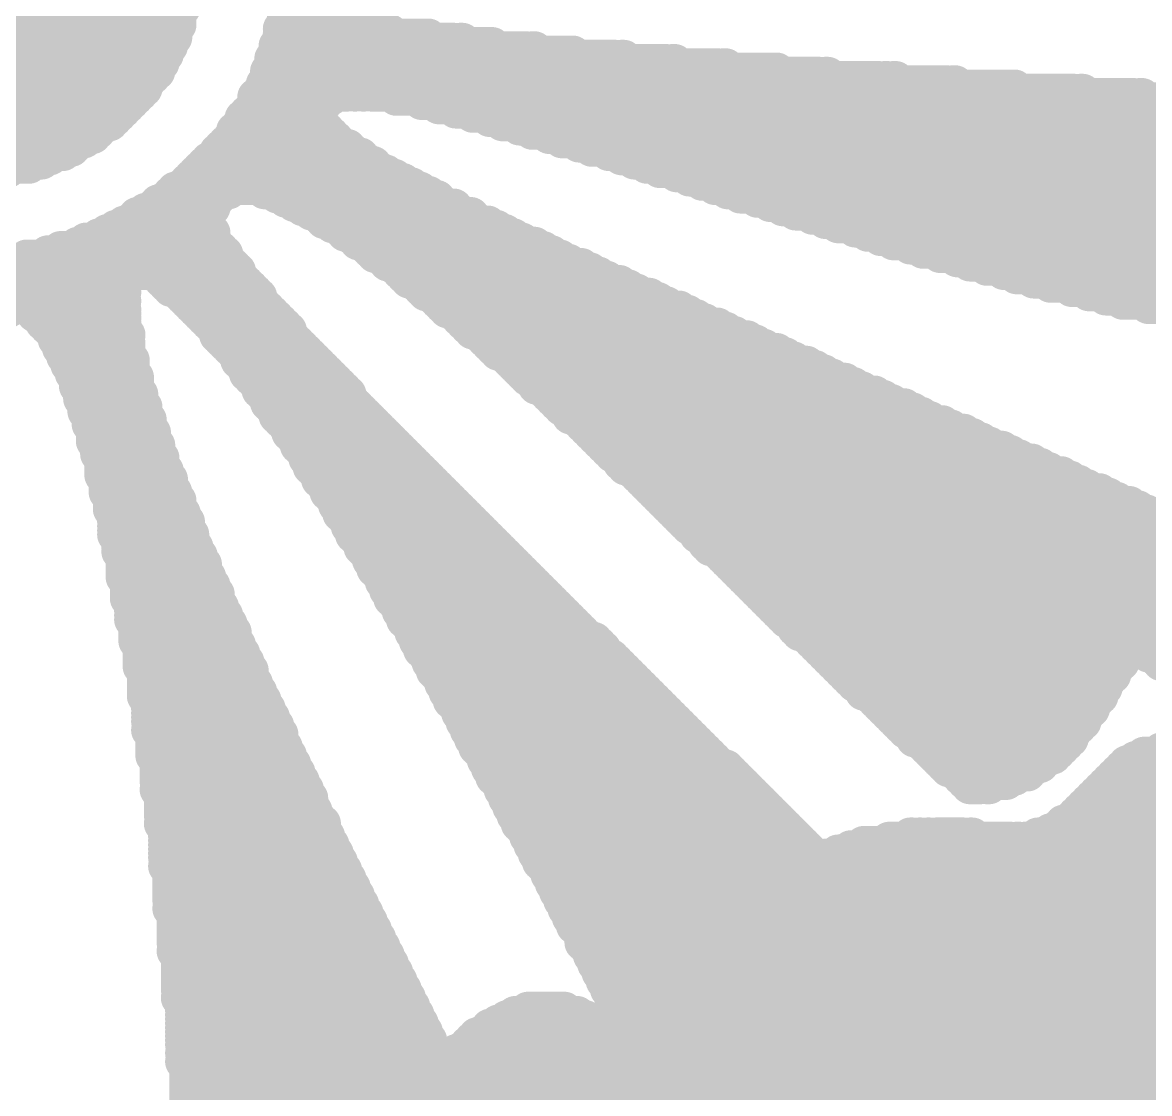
# Model space of a CAD drawing. Extents: x -305 to 3505, y -905 to 3905.
# Drawn here: x 2438 to 2497.7, y 2476.6 to 2533.3 of the extents above; entities that cross this region are included whole.
import ezdxf

# ---------------------------------------------------------------- set-up
doc = ezdxf.new("R2010")
doc.units = 0
doc.layers.add('2D_LINE_26', color=1, linetype='CONTINUOUS')

# ---------------------------------------------------------------- blocks, each defined once
blk = doc.blocks.new('SMOOTH_2')
at = {"const_width": 1}
blk.add_lwpolyline([(-0.5, 0, 1), (0.5, 0, 1)], format="xyb", close=True, dxfattribs=at)
blk = doc.blocks.new('DRAWING_23')
at = {"layer": '2D_LINE_26', "const_width": 2}
for points in [[(66.825, 202.05), (89.438, 202.05)], [(94.95, 202.05), (97.538, 202.05)], [(66.825, 201.825), (89.212, 201.825)], [(66.825, 201.6), (89.212, 201.6)], [(66.825, 201.375), (89.212, 201.375)], [(94.95, 201.825), (97.538, 201.825)], [(94.95, 201.6), (97.538, 201.6)], [(94.95, 201.375), (98.212, 201.375)], [(67.05, 201.15), (89.212, 201.15)], [(67.05, 200.925), (88.988, 200.925)], [(94.725, 200.925), (99.562, 200.925)], [(94.95, 201.15), (98.888, 201.15)], [(67.05, 200.7), (88.988, 200.7)], [(67.05, 200.475), (88.988, 200.475)], [(67.275, 200.25), (88.762, 200.25)], [(94.725, 200.7), (100.462, 200.7)], [(94.725, 200.475), (102.038, 200.475)], [(94.725, 200.25), (103.838, 200.25)], [(102.375, 200.475), (102.488, 200.475)], [(104.175, 200.25), (104.288, 200.25)], [(67.275, 200.025), (88.762, 200.025)], [(67.275, 199.8), (88.538, 199.8)], [(67.5, 199.575), (88.538, 199.575)], [(94.5, 200.025), (105.862, 200.025)], [(94.5, 199.8), (107.662, 199.8)], [(94.5, 199.575), (109.688, 199.575)], [(108, 199.8), (108.112, 199.8)], [(110.025, 199.575), (110.138, 199.575)], [(67.5, 199.35), (88.312, 199.35)], [(67.725, 199.125), (88.312, 199.125)], [(94.275, 199.35), (112.388, 199.35)], [(94.275, 199.125), (115.088, 199.125)], [(112.725, 199.35), (112.838, 199.35)], [(115.425, 199.125), (115.538, 199.125)], [(67.725, 198.9), (88.088, 198.9)], [(67.725, 198.675), (88.088, 198.675)], [(67.95, 198.45), (87.862, 198.45)], [(94.05, 198.675), (120.488, 198.675)], [(94.05, 198.45), (123.188, 198.45)], [(94.275, 198.9), (117.788, 198.9)], [(118.125, 198.9), (118.238, 198.9)], [(120.825, 198.675), (120.938, 198.675)], [(123.525, 198.45), (123.638, 198.45)], [(68.175, 198.225), (87.638, 198.225)], [(68.175, 198), (87.412, 198)], [(68.4, 197.775), (87.412, 197.775)], [(93.825, 198), (129.938, 198)], [(93.825, 197.775), (133.088, 197.775)], [(94.05, 198.225), (126.338, 198.225)], [(126.675, 198.225), (126.788, 198.225)], [(127.125, 198.225), (127.238, 198.225)], [(130.275, 198), (130.388, 198)], [(133.425, 197.775), (133.538, 197.775)], [(68.4, 197.55), (87.188, 197.55)], [(68.625, 197.325), (86.962, 197.325)], [(93.375, 197.325), (97.312, 197.325)], [(93.6, 197.55), (98.212, 197.55)], [(98.55, 197.55), (98.662, 197.55)], [(99, 197.55), (99.112, 197.55)], [(99.45, 197.55), (136.688, 197.55)], [(100.8, 197.325), (139.838, 197.325)], [(137.025, 197.55), (137.138, 197.55)], [(140.175, 197.325), (140.288, 197.325)], [(68.85, 197.1), (86.738, 197.1)], [(69.075, 196.875), (86.512, 196.875)], [(69.075, 196.65), (86.288, 196.65)], [(93.15, 196.65), (96.638, 196.65)], [(93.375, 197.1), (96.862, 197.1)], [(93.375, 196.875), (96.862, 196.875)], [(102.15, 197.1), (143.212, 197.1)], [(103.05, 196.875), (189.562, 196.875)], [(103.95, 196.65), (189.562, 196.65)], [(69.3, 196.425), (86.062, 196.425)], [(69.525, 196.2), (85.838, 196.2)], [(69.75, 195.975), (85.612, 195.975)], [(92.7, 196.2), (96.638, 196.2)], [(92.7, 195.975), (96.638, 195.975)], [(92.925, 196.425), (96.638, 196.425)], [(104.85, 196.425), (189.562, 196.425)], [(105.75, 196.2), (189.562, 196.2)], [(106.425, 195.975), (189.562, 195.975)], [(69.975, 195.75), (85.162, 195.75)], [(70.2, 195.525), (84.938, 195.525)], [(92.25, 195.525), (97.088, 195.525)], [(92.475, 195.75), (96.862, 195.75)], [(107.325, 195.75), (189.562, 195.75)], [(108, 195.525), (189.562, 195.525)], [(70.65, 195.3), (84.712, 195.3)], [(70.875, 195.075), (84.262, 195.075)], [(71.325, 194.85), (83.812, 194.85)], [(91.8, 194.85), (97.762, 194.85)], [(92.025, 195.075), (97.538, 195.075)], [(92.25, 195.3), (97.312, 195.3)], [(108.9, 195.3), (189.562, 195.3)], [(109.575, 195.075), (189.562, 195.075)], [(110.475, 194.85), (189.562, 194.85)], [(71.775, 194.625), (83.588, 194.625)], [(72.225, 194.4), (83.138, 194.4)], [(72.675, 194.175), (82.462, 194.175)], [(91.35, 194.4), (98.438, 194.4)], [(91.35, 194.175), (98.888, 194.175)], [(91.575, 194.625), (98.212, 194.625)], [(111.15, 194.625), (189.562, 194.625)], [(112.05, 194.4), (189.562, 194.4)], [(112.725, 194.175), (189.562, 194.175)], [(73.35, 193.95), (82.012, 193.95)], [(74.025, 193.725), (81.338, 193.725)], [(90.675, 193.725), (99.562, 193.725)], [(90.9, 193.95), (99.112, 193.95)], [(113.4, 193.95), (189.562, 193.95)], [(114.075, 193.725), (189.562, 193.725)], [(75.375, 193.5), (80.212, 193.5)], [(90, 193.05), (100.688, 193.05)], [(90.225, 193.275), (100.238, 193.275)], [(90.45, 193.5), (99.788, 193.5)], [(114.75, 193.5), (189.562, 193.5)], [(115.65, 193.275), (189.562, 193.275)], [(116.325, 193.05), (189.562, 193.05)], [(89.1, 192.375), (91.912, 192.375)], [(89.55, 192.6), (101.588, 192.6)], [(89.775, 192.825), (101.138, 192.825)], [(93.825, 192.375), (102.038, 192.375)], [(117, 192.825), (147.938, 192.825)], [(117.675, 192.6), (146.588, 192.6)], [(118.35, 192.375), (146.138, 192.375)], [(88.65, 191.925), (91.238, 191.925)], [(88.875, 192.15), (91.462, 192.15)], [(94.5, 192.15), (102.488, 192.15)], [(94.95, 191.925), (102.938, 191.925)], [(119.025, 192.15), (145.912, 192.15)], [(119.925, 191.925), (145.912, 191.925)], [(87.525, 191.25), (90.788, 191.25)], [(87.975, 191.475), (91.012, 191.475)], [(88.2, 191.7), (91.012, 191.7)], [(95.4, 191.7), (103.162, 191.7)], [(95.85, 191.475), (103.838, 191.475)], [(96.3, 191.25), (104.062, 191.25)], [(120.6, 191.7), (145.688, 191.7)], [(121.275, 191.475), (145.462, 191.475)], [(121.95, 191.25), (145.462, 191.25)], [(86.85, 190.8), (90.562, 190.8)], [(87.075, 191.025), (90.788, 191.025)], [(96.75, 191.025), (104.738, 191.025)], [(96.975, 190.8), (104.962, 190.8)], [(122.85, 191.025), (145.462, 191.025)], [(123.525, 190.8), (145.238, 190.8)], [(85.5, 190.125), (91.012, 190.125)], [(85.95, 190.35), (90.788, 190.35)], [(86.4, 190.575), (90.788, 190.575)], [(97.425, 190.575), (105.638, 190.575)], [(97.875, 190.35), (106.088, 190.35)], [(98.1, 190.125), (106.538, 190.125)], [(124.2, 190.575), (145.238, 190.575)], [(125.1, 190.35), (145.238, 190.35)], [(125.775, 190.125), (145.238, 190.125)], [(83.925, 189.45), (91.238, 189.45)], [(84.375, 189.675), (91.012, 189.675)], [(85.05, 189.9), (91.012, 189.9)], [(98.55, 189.9), (106.988, 189.9)], [(98.775, 189.675), (107.438, 189.675)], [(99.225, 189.45), (108.112, 189.45)], [(126.45, 189.9), (145.012, 189.9)], [(127.125, 189.675), (145.012, 189.675)], [(128.025, 189.45), (145.012, 189.45)], [(82.35, 189), (91.688, 189)], [(83.025, 189.225), (91.462, 189.225)], [(99.45, 189.225), (108.562, 189.225)], [(99.675, 189), (109.012, 189)], [(128.7, 189.225), (145.012, 189.225)], [(129.6, 189), (145.012, 189)], [(78.525, 188.325), (92.138, 188.325)], [(80.325, 188.55), (91.912, 188.55)], [(81.225, 188.775), (81.338, 188.775)], [(81.675, 188.775), (91.688, 188.775)], [(100.125, 188.775), (109.462, 188.775)], [(100.35, 188.55), (109.912, 188.55)], [(100.8, 188.325), (110.588, 188.325)], [(130.5, 188.775), (144.788, 188.775)], [(131.175, 188.55), (144.788, 188.55)], [(132.075, 188.325), (144.788, 188.325)], [(68.85, 187.875), (86.512, 187.875)], [(68.85, 187.65), (86.288, 187.65)], [(69.075, 188.1), (92.362, 188.1)], [(88.2, 187.875), (92.362, 187.875)], [(88.425, 187.65), (92.588, 187.65)], [(101.025, 188.1), (111.038, 188.1)], [(101.25, 187.875), (111.488, 187.875)], [(101.475, 187.65), (111.938, 187.65)], [(132.975, 188.1), (144.788, 188.1)], [(133.65, 187.875), (144.788, 187.875)], [(134.55, 187.65), (144.788, 187.65)], [(68.4, 187.2), (86.288, 187.2)], [(68.625, 187.425), (86.288, 187.425)], [(88.65, 187.425), (92.812, 187.425)], [(88.875, 187.2), (93.038, 187.2)], [(101.925, 187.425), (112.612, 187.425)], [(102.15, 187.2), (113.062, 187.2)], [(135.45, 187.425), (144.562, 187.425)], [(136.575, 187.2), (144.562, 187.2)], [(68.175, 186.975), (86.288, 186.975)], [(68.175, 186.75), (86.062, 186.75)], [(74.25, 186.525), (86.288, 186.525)], [(89.325, 186.975), (93.262, 186.975)], [(89.55, 186.75), (93.488, 186.75)], [(89.775, 186.525), (93.488, 186.525)], [(102.375, 186.975), (113.512, 186.975)], [(102.825, 186.75), (114.188, 186.75)], [(103.05, 186.525), (114.638, 186.525)], [(137.475, 186.975), (144.562, 186.975)], [(138.375, 186.75), (144.338, 186.75)], [(139.275, 186.525), (144.338, 186.525)], [(74.925, 186.3), (80.438, 186.3)], [(75.15, 186.075), (80.212, 186.075)], [(81, 186.3), (86.062, 186.3)], [(81.45, 186.075), (86.288, 186.075)], [(81.675, 185.85), (86.288, 185.85)], [(90, 186.3), (93.712, 186.3)], [(90.225, 186.075), (93.938, 186.075)], [(90.45, 185.85), (94.162, 185.85)], [(103.275, 186.3), (115.088, 186.3)], [(103.5, 186.075), (115.762, 186.075)], [(103.95, 185.85), (116.212, 185.85)], [(140.625, 186.3), (144.112, 186.3)], [(82.125, 185.625), (86.288, 185.625)], [(82.125, 185.4), (86.288, 185.4)], [(90.675, 185.625), (94.388, 185.625)], [(90.9, 185.4), (94.612, 185.4)], [(104.175, 185.625), (116.662, 185.625)], [(104.4, 185.4), (117.112, 185.4)], [(82.35, 185.175), (86.288, 185.175)], [(82.575, 184.95), (86.288, 184.95)], [(82.8, 184.725), (86.512, 184.725)], [(91.125, 185.175), (94.838, 185.175)], [(91.35, 184.95), (95.062, 184.95)], [(91.35, 184.725), (95.062, 184.725)], [(104.625, 185.175), (117.788, 185.175)], [(104.85, 184.95), (118.238, 184.95)], [(105.3, 184.725), (118.688, 184.725)], [(82.8, 184.5), (86.288, 184.5)], [(83.025, 184.275), (86.512, 184.275)], [(83.025, 184.05), (86.512, 184.05)], [(91.575, 184.5), (95.288, 184.5)], [(91.8, 184.275), (95.512, 184.275)], [(92.025, 184.05), (95.738, 184.05)], [(105.525, 184.5), (119.362, 184.5)], [(105.75, 184.275), (119.812, 184.275)], [(105.975, 184.05), (120.262, 184.05)], [(83.25, 183.825), (86.512, 183.825)], [(83.25, 183.6), (86.512, 183.6)], [(92.25, 183.825), (95.962, 183.825)], [(92.475, 183.6), (96.188, 183.6)], [(106.2, 183.825), (120.938, 183.825)], [(106.65, 183.6), (121.388, 183.6)], [(83.475, 183.375), (86.738, 183.375)], [(83.475, 183.15), (86.738, 183.15)], [(83.7, 182.925), (86.738, 182.925)], [(92.475, 183.375), (96.412, 183.375)], [(92.7, 183.15), (96.638, 183.15)], [(92.925, 182.925), (96.862, 182.925)], [(106.875, 183.375), (121.838, 183.375)], [(107.1, 183.15), (122.512, 183.15)], [(107.325, 182.925), (122.962, 182.925)], [(83.7, 182.7), (86.738, 182.7)], [(83.925, 182.475), (86.962, 182.475)], [(83.925, 182.25), (86.962, 182.25)], [(92.925, 182.7), (97.088, 182.7)], [(93.15, 182.475), (97.312, 182.475)], [(93.375, 182.25), (97.538, 182.25)], [(107.55, 182.7), (123.412, 182.7)], [(107.775, 182.475), (123.862, 182.475)], [(108.225, 182.25), (124.538, 182.25)], [(83.925, 182.025), (86.962, 182.025)], [(84.15, 181.8), (86.962, 181.8)], [(93.6, 182.025), (97.762, 182.025)], [(93.6, 181.8), (97.988, 181.8)], [(108.225, 182.025), (124.988, 182.025)], [(108.675, 181.8), (125.438, 181.8)], [(84.15, 181.575), (87.188, 181.575)], [(84.15, 181.35), (87.188, 181.35)], [(84.375, 181.125), (87.188, 181.125)], [(93.825, 181.575), (98.212, 181.575)], [(94.05, 181.35), (98.212, 181.35)], [(94.05, 181.125), (98.438, 181.125)], [(108.9, 181.575), (126.112, 181.575)], [(109.125, 181.35), (126.562, 181.35)], [(109.35, 181.125), (127.012, 181.125)], [(84.375, 180.9), (87.412, 180.9)], [(84.375, 180.675), (87.412, 180.675)], [(84.6, 180.45), (87.412, 180.45)], [(94.275, 180.9), (98.662, 180.9)], [(94.5, 180.675), (98.888, 180.675)], [(94.5, 180.45), (99.112, 180.45)], [(109.575, 180.9), (127.688, 180.9)], [(110.025, 180.675), (128.138, 180.675)], [(110.025, 180.45), (128.588, 180.45)], [(84.6, 180.225), (87.638, 180.225)], [(84.6, 180), (87.638, 180)], [(94.725, 180.225), (99.338, 180.225)], [(94.95, 180), (99.562, 180)], [(110.475, 180.225), (129.038, 180.225)], [(110.7, 180), (129.712, 180)], [(84.825, 179.775), (87.638, 179.775)], [(84.825, 179.55), (87.862, 179.55)], [(84.825, 179.325), (87.862, 179.325)], [(95.175, 179.775), (99.788, 179.775)], [(95.175, 179.55), (100.012, 179.55)], [(95.4, 179.325), (100.238, 179.325)], [(110.925, 179.775), (130.162, 179.775)], [(111.15, 179.55), (130.838, 179.55)], [(111.375, 179.325), (131.288, 179.325)], [(84.825, 179.1), (87.862, 179.1)], [(85.05, 178.875), (88.088, 178.875)], [(85.05, 178.65), (88.088, 178.65)], [(95.625, 179.1), (100.462, 179.1)], [(95.625, 178.875), (100.688, 178.875)], [(95.85, 178.65), (100.912, 178.65)], [(111.6, 179.1), (131.738, 179.1)], [(111.825, 178.875), (132.188, 178.875)], [(112.05, 178.65), (132.862, 178.65)], [(85.05, 178.425), (88.088, 178.425)], [(85.275, 178.2), (88.312, 178.2)], [(96.075, 178.425), (101.138, 178.425)], [(96.075, 178.2), (101.362, 178.2)], [(112.275, 178.425), (133.312, 178.425)], [(112.725, 178.2), (133.762, 178.2)], [(85.275, 177.975), (88.312, 177.975)], [(85.275, 177.75), (88.312, 177.75)], [(85.275, 177.525), (88.538, 177.525)], [(96.3, 177.975), (101.588, 177.975)], [(96.3, 177.75), (101.812, 177.75)], [(96.525, 177.525), (102.038, 177.525)], [(112.725, 177.975), (134.438, 177.975)], [(112.95, 177.75), (134.888, 177.75)], [(113.4, 177.525), (135.338, 177.525)], [(85.275, 177.3), (88.538, 177.3)], [(85.5, 177.075), (88.762, 177.075)], [(96.75, 177.3), (102.262, 177.3)], [(96.75, 177.075), (102.488, 177.075)], [(113.625, 177.3), (136.012, 177.3)], [(113.85, 177.075), (136.462, 177.075)], [(85.5, 176.85), (88.762, 176.85)], [(85.5, 176.625), (88.762, 176.625)], [(85.5, 176.4), (88.988, 176.4)], [(96.975, 176.85), (102.712, 176.85)], [(97.2, 176.625), (102.938, 176.625)], [(97.2, 176.4), (103.162, 176.4)], [(114.075, 176.85), (136.912, 176.85)], [(114.3, 176.625), (137.362, 176.625)], [(114.525, 176.4), (138.038, 176.4)], [(85.725, 176.175), (88.988, 176.175)], [(85.725, 175.95), (89.212, 175.95)], [(85.725, 175.725), (89.212, 175.725)], [(97.425, 176.175), (103.388, 176.175)], [(97.65, 175.95), (103.612, 175.95)], [(97.65, 175.725), (103.838, 175.725)], [(114.75, 176.175), (138.488, 176.175)], [(114.975, 175.95), (138.938, 175.95)], [(115.2, 175.725), (139.612, 175.725)], [(85.725, 175.5), (89.212, 175.5)], [(85.95, 175.275), (89.438, 175.275)], [(97.875, 175.5), (104.062, 175.5)], [(97.875, 175.275), (104.288, 175.275)], [(115.425, 175.5), (140.062, 175.5)], [(115.65, 175.275), (140.512, 175.275)], [(85.95, 175.05), (89.438, 175.05)], [(85.95, 174.825), (89.662, 174.825)], [(85.95, 174.6), (89.662, 174.6)], [(98.1, 175.05), (104.512, 175.05)], [(98.325, 174.825), (104.738, 174.825)], [(98.325, 174.6), (104.962, 174.6)], [(115.875, 175.05), (189.562, 175.05)], [(116.1, 174.825), (189.562, 174.825)], [(116.325, 174.6), (189.562, 174.6)], [(85.95, 174.375), (89.662, 174.375)], [(85.95, 174.15), (89.888, 174.15)], [(86.175, 173.925), (89.888, 173.925)], [(98.55, 174.375), (105.188, 174.375)], [(98.55, 174.15), (105.412, 174.15)], [(98.775, 173.925), (105.638, 173.925)], [(116.775, 174.375), (189.562, 174.375)], [(116.775, 174.15), (189.562, 174.15)], [(117.225, 173.925), (189.562, 173.925)], [(86.175, 173.7), (89.888, 173.7)], [(86.175, 173.475), (90.112, 173.475)], [(99, 173.7), (105.862, 173.7)], [(99, 173.475), (106.088, 173.475)], [(117.225, 173.7), (189.562, 173.7)], [(117.45, 173.475), (189.562, 173.475)], [(86.175, 173.25), (90.112, 173.25)], [(86.4, 173.025), (90.338, 173.025)], [(86.4, 172.8), (90.338, 172.8)], [(99.225, 173.25), (106.312, 173.25)], [(99.45, 173.025), (106.538, 173.025)], [(99.45, 172.8), (106.762, 172.8)], [(117.9, 173.25), (189.562, 173.25)], [(118.125, 173.025), (189.562, 173.025)], [(118.35, 172.8), (189.562, 172.8)], [(86.4, 172.575), (90.562, 172.575)], [(86.4, 172.35), (90.562, 172.35)], [(86.4, 172.125), (90.562, 172.125)], [(99.675, 172.575), (106.988, 172.575)], [(99.675, 172.35), (107.212, 172.35)], [(99.9, 172.125), (107.438, 172.125)], [(118.575, 172.575), (189.562, 172.575)], [(118.8, 172.35), (189.562, 172.35)], [(119.025, 172.125), (189.562, 172.125)], [(86.4, 171.9), (90.788, 171.9)], [(86.625, 171.675), (90.788, 171.675)], [(100.125, 171.9), (107.662, 171.9)], [(100.125, 171.675), (107.888, 171.675)], [(119.25, 171.9), (189.562, 171.9)], [(119.475, 171.675), (189.562, 171.675)], [(86.625, 171.45), (91.012, 171.45)], [(86.625, 171.225), (91.012, 171.225)], [(86.625, 171), (91.238, 171)], [(100.35, 171.45), (108.112, 171.45)], [(100.35, 171.225), (108.338, 171.225)], [(100.575, 171), (108.562, 171)], [(119.7, 171.45), (189.562, 171.45)], [(119.925, 171.225), (189.562, 171.225)], [(120.15, 171), (189.562, 171)], [(86.625, 170.775), (91.238, 170.775)], [(86.85, 170.55), (91.238, 170.55)], [(86.85, 170.325), (91.462, 170.325)], [(100.575, 170.775), (108.788, 170.775)], [(100.8, 170.55), (109.012, 170.55)], [(101.025, 170.325), (109.238, 170.325)], [(120.375, 170.775), (189.562, 170.775)], [(120.6, 170.55), (189.562, 170.55)], [(120.825, 170.325), (189.562, 170.325)], [(86.85, 170.1), (91.462, 170.1)], [(86.85, 169.875), (91.688, 169.875)], [(101.025, 170.1), (109.462, 170.1)], [(101.25, 169.875), (109.688, 169.875)], [(121.05, 170.1), (189.562, 170.1)], [(121.275, 169.875), (189.562, 169.875)], [(86.85, 169.65), (91.688, 169.65)], [(87.075, 169.425), (91.912, 169.425)], [(87.075, 169.2), (91.912, 169.2)], [(101.25, 169.65), (109.912, 169.65)], [(101.475, 169.425), (110.138, 169.425)], [(101.7, 169.2), (110.362, 169.2)], [(121.5, 169.65), (189.562, 169.65)], [(121.95, 169.425), (189.562, 169.425)], [(121.95, 169.2), (189.562, 169.2)], [(87.075, 168.975), (92.138, 168.975)], [(87.075, 168.75), (92.138, 168.75)], [(87.075, 168.525), (92.138, 168.525)], [(101.7, 168.975), (110.588, 168.975)], [(101.925, 168.75), (110.812, 168.75)], [(101.925, 168.525), (111.262, 168.525)], [(122.175, 168.975), (189.562, 168.975)], [(122.625, 168.75), (189.562, 168.75)], [(122.85, 168.525), (189.562, 168.525)], [(87.3, 168.3), (92.362, 168.3)], [(87.3, 168.075), (92.362, 168.075)], [(102.15, 168.3), (111.488, 168.3)], [(102.15, 168.075), (111.712, 168.075)], [(123.075, 168.3), (139.612, 168.3)], [(123.3, 168.075), (139.612, 168.075)], [(139.95, 168.3), (189.562, 168.3)], [(140.4, 168.075), (189.562, 168.075)], [(87.3, 167.85), (92.588, 167.85)], [(87.3, 167.625), (92.588, 167.625)], [(87.3, 167.4), (92.812, 167.4)], [(102.375, 167.85), (111.712, 167.85)], [(102.6, 167.625), (112.162, 167.625)], [(102.6, 167.4), (112.388, 167.4)], [(123.525, 167.85), (139.388, 167.85)], [(123.75, 167.625), (139.162, 167.625)], [(123.975, 167.4), (139.162, 167.4)], [(140.625, 167.85), (189.562, 167.85)], [(141.075, 167.625), (189.562, 167.625)], [(141.3, 167.4), (189.562, 167.4)], [(87.3, 167.175), (92.812, 167.175)], [(87.525, 166.95), (93.038, 166.95)], [(87.525, 166.725), (93.038, 166.725)], [(102.825, 167.175), (112.612, 167.175)], [(102.825, 166.95), (112.838, 166.95)], [(103.05, 166.725), (113.062, 166.725)], [(124.2, 167.175), (138.938, 167.175)], [(124.425, 166.95), (138.712, 166.95)], [(124.65, 166.725), (138.712, 166.725)], [(87.525, 166.5), (93.038, 166.5)], [(87.525, 166.275), (93.262, 166.275)], [(103.275, 166.5), (113.288, 166.5)], [(103.275, 166.275), (113.512, 166.275)], [(124.875, 166.5), (138.488, 166.5)], [(125.1, 166.275), (138.262, 166.275)], [(87.525, 166.05), (93.262, 166.05)], [(87.525, 165.825), (93.488, 165.825)], [(87.525, 165.6), (93.488, 165.6)], [(103.5, 166.05), (113.738, 166.05)], [(103.5, 165.825), (113.962, 165.825)], [(103.725, 165.6), (114.188, 165.6)], [(125.55, 166.05), (138.262, 166.05)], [(125.55, 165.825), (138.038, 165.825)], [(126, 165.6), (138.038, 165.6)], [(87.75, 165.375), (93.712, 165.375)], [(87.75, 165.15), (93.712, 165.15)], [(87.75, 164.925), (93.938, 164.925)], [(103.725, 165.375), (114.412, 165.375)], [(103.95, 165.15), (114.638, 165.15)], [(104.175, 164.925), (114.862, 164.925)], [(126.225, 165.375), (137.812, 165.375)], [(126.45, 165.15), (137.588, 165.15)], [(126.675, 164.925), (137.588, 164.925)], [(87.75, 164.7), (93.938, 164.7)], [(87.75, 164.475), (94.162, 164.475)], [(104.175, 164.7), (115.088, 164.7)], [(104.4, 164.475), (115.312, 164.475)], [(126.9, 164.7), (137.362, 164.7)], [(127.125, 164.475), (137.138, 164.475)], [(87.75, 164.25), (94.162, 164.25)], [(87.75, 163.8), (94.388, 163.8)], [(87.975, 164.025), (94.388, 164.025)], [(104.4, 164.25), (115.538, 164.25)], [(104.625, 164.025), (115.762, 164.025)], [(104.625, 163.8), (115.988, 163.8)], [(127.35, 164.25), (137.138, 164.25)], [(127.575, 164.025), (136.912, 164.025)], [(127.8, 163.8), (136.688, 163.8)], [(87.975, 163.575), (94.612, 163.575)], [(87.975, 163.35), (94.612, 163.35)], [(87.975, 163.125), (94.612, 163.125)], [(104.85, 163.575), (116.212, 163.575)], [(104.85, 163.35), (116.438, 163.35)], [(105.075, 163.125), (116.662, 163.125)], [(128.25, 163.575), (136.462, 163.575)], [(128.25, 163.35), (136.462, 163.35)], [(128.7, 163.125), (136.238, 163.125)], [(87.975, 162.9), (94.838, 162.9)], [(87.975, 162.675), (94.838, 162.675)], [(105.075, 162.9), (116.888, 162.9)], [(105.3, 162.675), (117.112, 162.675)], [(128.925, 162.9), (136.012, 162.9)], [(129.15, 162.675), (135.788, 162.675)], [(141.3, 162.675), (141.412, 162.675)], [(87.975, 162.45), (95.062, 162.45)], [(88.2, 162.225), (95.062, 162.225)], [(88.2, 162), (95.288, 162)], [(105.525, 162.45), (117.338, 162.45)], [(105.525, 162.225), (117.562, 162.225)], [(105.75, 162), (117.788, 162)], [(129.375, 162.45), (135.562, 162.45)], [(129.6, 162.225), (135.112, 162.225)], [(129.825, 162), (134.888, 162)], [(139.5, 162), (142.988, 162)], [(139.95, 162.225), (142.538, 162.225)], [(140.4, 162.45), (141.862, 162.45)], [(88.2, 161.775), (95.288, 161.775)], [(88.2, 161.55), (95.512, 161.55)], [(105.75, 161.775), (118.238, 161.775)], [(105.975, 161.55), (118.462, 161.55)], [(130.05, 161.775), (134.438, 161.775)], [(130.5, 161.55), (134.212, 161.55)], [(139.05, 161.55), (143.888, 161.55)], [(139.275, 161.775), (143.438, 161.775)], [(88.2, 161.325), (95.512, 161.325)], [(88.2, 161.1), (95.738, 161.1)], [(88.425, 160.875), (95.738, 160.875)], [(105.975, 161.325), (118.688, 161.325)], [(106.2, 161.1), (118.912, 161.1)], [(106.425, 160.875), (119.138, 160.875)], [(130.725, 161.325), (133.538, 161.325)], [(130.95, 161.1), (133.088, 161.1)], [(131.175, 160.875), (131.738, 160.875)], [(132.075, 160.875), (132.188, 160.875)], [(138.375, 160.875), (145.012, 160.875)], [(138.6, 161.1), (144.562, 161.1)], [(138.825, 161.325), (144.338, 161.325)], [(88.2, 160.65), (95.962, 160.65)], [(88.425, 160.425), (95.962, 160.425)], [(88.425, 160.2), (96.188, 160.2)], [(106.425, 160.65), (119.362, 160.65)], [(106.65, 160.425), (119.588, 160.425)], [(106.65, 160.2), (119.812, 160.2)], [(137.7, 160.2), (146.138, 160.2)], [(137.925, 160.425), (145.912, 160.425)], [(138.15, 160.65), (145.462, 160.65)], [(88.425, 159.975), (96.188, 159.975)], [(88.425, 159.75), (96.188, 159.75)], [(106.875, 159.975), (120.038, 159.975)], [(106.875, 159.75), (120.262, 159.75)], [(137.25, 159.75), (146.812, 159.75)], [(137.475, 159.975), (146.588, 159.975)], [(88.425, 159.525), (96.412, 159.525)], [(88.425, 159.3), (96.412, 159.3)], [(88.65, 159.075), (96.638, 159.075)], [(107.1, 159.525), (120.488, 159.525)], [(107.1, 159.3), (120.712, 159.3)], [(107.325, 159.075), (120.938, 159.075)], [(136.575, 159.075), (147.938, 159.075)], [(136.8, 159.3), (147.712, 159.3)], [(137.025, 159.525), (147.262, 159.525)], [(88.425, 158.85), (96.862, 158.85)], [(88.65, 158.625), (96.862, 158.625)], [(88.65, 158.4), (96.862, 158.4)], [(107.325, 158.85), (121.162, 158.85)], [(107.55, 158.625), (121.388, 158.625)], [(107.775, 158.4), (121.612, 158.4)], [(135.45, 158.4), (149.062, 158.4)], [(135.9, 158.625), (148.838, 158.625)], [(136.125, 158.85), (148.388, 158.85)], [(88.65, 158.175), (97.088, 158.175)], [(88.65, 157.95), (97.088, 157.95)], [(107.775, 158.175), (121.838, 158.175)], [(108, 157.95), (122.062, 157.95)], [(126.9, 157.95), (133.312, 157.95)], [(128.025, 158.175), (128.138, 158.175)], [(128.475, 158.175), (128.588, 158.175)], [(128.925, 158.175), (129.038, 158.175)], [(129.375, 158.175), (130.838, 158.175)], [(131.175, 158.175), (131.288, 158.175)], [(133.65, 157.95), (133.762, 157.95)], [(134.1, 157.95), (149.738, 157.95)], [(134.775, 158.175), (149.512, 158.175)], [(88.65, 157.725), (97.312, 157.725)], [(88.65, 157.5), (97.312, 157.5)], [(88.65, 157.275), (97.538, 157.275)], [(108, 157.725), (122.288, 157.725)], [(108.225, 157.5), (122.512, 157.5)], [(108.225, 157.275), (122.738, 157.275)], [(124.2, 157.275), (150.862, 157.275)], [(124.875, 157.5), (150.412, 157.5)], [(125.55, 157.725), (150.188, 157.725)], [(88.65, 157.05), (97.538, 157.05)], [(88.65, 156.6), (97.762, 156.6)], [(88.875, 156.825), (97.762, 156.825)], [(108.45, 157.05), (123.188, 157.05)], [(108.45, 156.825), (151.538, 156.825)], [(108.675, 156.6), (151.988, 156.6)], [(123.525, 157.05), (151.312, 157.05)], [(88.875, 156.375), (97.988, 156.375)], [(88.875, 156.15), (97.988, 156.15)], [(108.9, 156.375), (152.212, 156.375)], [(108.9, 156.15), (152.662, 156.15)], [(88.875, 155.925), (98.212, 155.925)], [(88.875, 155.7), (98.212, 155.7)], [(88.875, 155.475), (98.438, 155.475)], [(109.125, 155.925), (152.888, 155.925)], [(109.125, 155.7), (153.338, 155.7)], [(109.35, 155.475), (153.562, 155.475)], [(88.875, 155.25), (98.438, 155.25)], [(88.875, 155.025), (98.662, 155.025)], [(88.875, 154.8), (98.662, 154.8)], [(109.35, 155.25), (154.012, 155.25)], [(109.575, 155.025), (154.462, 155.025)], [(109.575, 154.8), (154.688, 154.8)], [(88.875, 154.35), (98.888, 154.35)], [(89.1, 154.575), (98.888, 154.575)], [(109.8, 154.575), (155.138, 154.575)], [(109.8, 154.35), (155.362, 154.35)], [(89.1, 154.125), (99.112, 154.125)], [(89.1, 153.9), (99.112, 153.9)], [(89.1, 153.675), (99.338, 153.675)], [(110.025, 154.125), (155.812, 154.125)], [(110.025, 153.9), (156.038, 153.9)], [(110.25, 153.675), (156.488, 153.675)], [(89.1, 153.45), (99.338, 153.45)], [(89.1, 153.225), (99.562, 153.225)], [(89.1, 153), (99.562, 153)], [(110.25, 153.45), (156.712, 153.45)], [(110.475, 153.225), (157.162, 153.225)], [(110.7, 153), (157.388, 153)], [(89.1, 152.775), (99.788, 152.775)], [(89.1, 152.55), (99.788, 152.55)], [(110.7, 152.775), (157.838, 152.775)], [(110.7, 152.55), (158.062, 152.55)], [(89.1, 152.1), (100.012, 152.1)], [(89.325, 152.325), (100.012, 152.325)], [(89.325, 151.875), (100.238, 151.875)], [(110.925, 152.325), (158.512, 152.325)], [(111.15, 152.1), (158.738, 152.1)], [(111.15, 151.875), (159.188, 151.875)], [(89.325, 151.65), (100.238, 151.65)], [(89.325, 151.425), (100.462, 151.425)], [(89.325, 151.2), (100.462, 151.2)], [(111.375, 151.65), (159.412, 151.65)], [(111.375, 151.425), (159.862, 151.425)], [(111.6, 151.2), (160.312, 151.2)], [(89.325, 150.975), (100.688, 150.975)], [(89.325, 150.75), (100.688, 150.75)], [(111.6, 150.975), (160.538, 150.975)], [(111.825, 150.75), (160.988, 150.75)], [(89.325, 150.525), (100.912, 150.525)], [(89.325, 150.3), (100.912, 150.3)], [(89.325, 150.075), (101.138, 150.075)], [(111.825, 150.525), (161.212, 150.525)], [(112.05, 150.3), (161.662, 150.3)], [(112.05, 150.075), (161.888, 150.075)], [(89.325, 149.625), (101.362, 149.625)], [(89.55, 149.85), (101.138, 149.85)], [(89.55, 149.4), (101.362, 149.4)], [(112.275, 149.85), (162.338, 149.85)], [(112.275, 149.625), (162.788, 149.625)], [(112.5, 149.4), (163.012, 149.4)], [(89.55, 149.175), (101.588, 149.175)], [(89.55, 148.95), (101.588, 148.95)], [(107.775, 148.95), (109.688, 148.95)], [(112.725, 149.175), (163.462, 149.175)], [(112.725, 148.95), (163.688, 148.95)], [(89.55, 148.725), (101.812, 148.725)], [(89.55, 148.5), (101.812, 148.5)], [(89.55, 148.275), (102.038, 148.275)], [(106.2, 148.275), (111.262, 148.275)], [(106.65, 148.5), (110.812, 148.5)], [(107.1, 148.725), (110.362, 148.725)], [(112.95, 148.725), (164.138, 148.725)], [(112.95, 148.5), (164.588, 148.5)], [(113.175, 148.275), (165.038, 148.275)], [(89.55, 148.05), (102.038, 148.05)], [(89.55, 147.825), (102.262, 147.825)], [(105.525, 147.825), (111.938, 147.825)], [(105.75, 148.05), (111.712, 148.05)], [(113.175, 148.05), (165.262, 148.05)], [(113.4, 147.825), (165.712, 147.825)], [(89.55, 147.6), (102.262, 147.6)], [(89.55, 147.375), (102.488, 147.375)], [(89.55, 147.15), (102.488, 147.15)], [(104.625, 147.15), (113.062, 147.15)], [(104.85, 147.375), (112.612, 147.375)], [(105.075, 147.6), (112.388, 147.6)], [(113.4, 147.6), (166.162, 147.6)], [(113.625, 147.375), (166.388, 147.375)], [(113.625, 147.15), (166.838, 147.15)], [(89.55, 146.7), (102.938, 146.7)], [(89.775, 146.925), (102.712, 146.925)], [(89.775, 146.475), (103.388, 146.475)], [(103.725, 146.475), (168.412, 146.475)], [(103.95, 146.7), (167.738, 146.7)], [(104.4, 146.925), (113.288, 146.925)], [(113.625, 146.925), (167.512, 146.925)], [(89.55, 146.25), (168.862, 146.25)], [(89.775, 146.025), (189.562, 146.025)], [(89.775, 145.8), (189.562, 145.8)], [(89.775, 145.575), (189.562, 145.575)], [(89.775, 145.35), (189.562, 145.35)], [(89.775, 145.125), (189.562, 145.125)], [(89.775, 144.9), (189.562, 144.9)], [(89.775, 144.675), (189.562, 144.675)], [(89.775, 144.45), (189.562, 144.45)], [(89.775, 144.225), (189.562, 144.225)], [(89.775, 144), (189.562, 144)], [(89.775, 143.775), (189.562, 143.775)]]:
    blk.add_lwpolyline(points, dxfattribs=at)
at = {"layer": '2D_LINE_26'}
for p in [(89.438, 202.05), (94.95, 202.05), (97.538, 202.05), (89.212, 201.825), (89.212, 201.6), (89.212, 201.375), (94.95, 201.825), (94.95, 201.6), (94.95, 201.375), (97.538, 201.825), (97.538, 201.6), (98.212, 201.375), (88.988, 200.925), (89.212, 201.15), (94.725, 200.925), (94.95, 201.15), (98.888, 201.15), (99.562, 200.925), (88.762, 200.25), (88.988, 200.7), (88.988, 200.475), (94.725, 200.7), (94.725, 200.475), (94.725, 200.25), (100.462, 200.7), (102.038, 200.475), (102.375, 200.475), (102.488, 200.475), (103.838, 200.25), (104.175, 200.25), (104.288, 200.25), (88.538, 199.8), (88.538, 199.575), (88.762, 200.025), (94.5, 200.025), (94.5, 199.8), (94.5, 199.575), (105.862, 200.025), (107.662, 199.8), (108, 199.8), (108.112, 199.8), (109.688, 199.575), (110.025, 199.575), (110.138, 199.575), (88.312, 199.35), (88.312, 199.125), (94.275, 199.35), (94.275, 199.125), (112.388, 199.35), (112.725, 199.35), (112.838, 199.35), (115.088, 199.125), (115.425, 199.125), (115.538, 199.125), (87.862, 198.45), (88.088, 198.9), (88.088, 198.675), (94.05, 198.675), (94.05, 198.45), (94.275, 198.9), (117.788, 198.9), (118.125, 198.9), (118.238, 198.9), (120.488, 198.675), (120.825, 198.675), (120.938, 198.675), (123.188, 198.45), (123.525, 198.45), (123.638, 198.45), (87.412, 198), (87.412, 197.775), (87.638, 198.225), (93.825, 198), (93.825, 197.775), (94.05, 198.225), (126.338, 198.225), (126.675, 198.225), (126.788, 198.225), (127.125, 198.225), (127.238, 198.225), (129.938, 198), (130.275, 198), (130.388, 198), (133.088, 197.775), (133.425, 197.775), (133.538, 197.775), (86.962, 197.325), (87.188, 197.55), (93.375, 197.325), (93.6, 197.55), (97.312, 197.325), (98.212, 197.55), (98.55, 197.55), (98.662, 197.55), (99, 197.55), (99.112, 197.55), (99.45, 197.55), (100.8, 197.325), (136.688, 197.55), (137.025, 197.55), (137.138, 197.55), (139.838, 197.325), (140.175, 197.325), (140.288, 197.325), (86.288, 196.65), (86.512, 196.875), (86.738, 197.1), (93.15, 196.65), (93.375, 197.1), (93.375, 196.875), (96.638, 196.65), (96.862, 197.1), (96.862, 196.875), (102.15, 197.1), (103.05, 196.875), (103.95, 196.65), (85.612, 195.975), (85.838, 196.2), (86.062, 196.425), (92.7, 196.2), (92.7, 195.975), (92.925, 196.425), (96.638, 196.425), (96.638, 196.2), (96.638, 195.975), (104.85, 196.425), (105.75, 196.2), (106.425, 195.975), (84.938, 195.525), (85.162, 195.75), (92.25, 195.525), (92.475, 195.75), (96.862, 195.75), (97.088, 195.525), (107.325, 195.75), (108, 195.525), (83.812, 194.85), (84.262, 195.075), (84.712, 195.3), (91.8, 194.85), (92.025, 195.075), (92.25, 195.3), (97.312, 195.3), (97.538, 195.075), (97.762, 194.85), (108.9, 195.3), (109.575, 195.075), (110.475, 194.85), (82.462, 194.175), (83.138, 194.4), (83.588, 194.625), (91.35, 194.4), (91.35, 194.175), (91.575, 194.625), (98.212, 194.625), (98.438, 194.4), (98.888, 194.175), (111.15, 194.625), (112.05, 194.4), (112.725, 194.175), (81.338, 193.725), (82.012, 193.95), (90.675, 193.725), (90.9, 193.95), (99.112, 193.95), (99.562, 193.725), (113.4, 193.95), (114.075, 193.725), (80.212, 193.5), (90, 193.05), (90.225, 193.275), (90.45, 193.5), (99.788, 193.5), (100.238, 193.275), (100.688, 193.05), (114.75, 193.5), (115.65, 193.275), (116.325, 193.05), (89.1, 192.375), (89.55, 192.6), (89.775, 192.825), (91.912, 192.375), (93.825, 192.375), (101.138, 192.825), (101.588, 192.6), (102.038, 192.375), (117, 192.825), (117.675, 192.6), (118.35, 192.375), (88.65, 191.925), (88.875, 192.15), (91.238, 191.925), (91.462, 192.15), (94.5, 192.15), (94.95, 191.925), (102.488, 192.15), (102.938, 191.925), (119.025, 192.15), (119.925, 191.925), (87.525, 191.25), (87.975, 191.475), (88.2, 191.7), (90.788, 191.25), (91.012, 191.7), (91.012, 191.475), (95.4, 191.7), (95.85, 191.475), (96.3, 191.25), (103.162, 191.7), (103.838, 191.475), (104.062, 191.25), (120.6, 191.7), (121.275, 191.475), (121.95, 191.25), (86.85, 190.8), (87.075, 191.025), (90.562, 190.8), (90.788, 191.025), (96.75, 191.025), (96.975, 190.8), (104.738, 191.025), (104.962, 190.8), (122.85, 191.025), (123.525, 190.8), (85.5, 190.125), (85.95, 190.35), (86.4, 190.575), (90.788, 190.575), (90.788, 190.35), (91.012, 190.125), (97.425, 190.575), (97.875, 190.35), (98.1, 190.125), (105.638, 190.575), (106.088, 190.35), (106.538, 190.125), (124.2, 190.575), (125.1, 190.35), (125.775, 190.125), (83.925, 189.45), (84.375, 189.675), (85.05, 189.9), (91.012, 189.9), (91.012, 189.675), (91.238, 189.45), (98.55, 189.9), (98.775, 189.675), (99.225, 189.45), (106.988, 189.9), (107.438, 189.675), (108.112, 189.45), (126.45, 189.9), (127.125, 189.675), (128.025, 189.45), (82.35, 189), (83.025, 189.225), (91.462, 189.225), (91.688, 189), (99.45, 189.225), (99.675, 189), (108.562, 189.225), (109.012, 189), (128.7, 189.225), (129.6, 189), (80.325, 188.55), (81.225, 188.775), (81.338, 188.775), (81.675, 188.775), (91.688, 188.775), (91.912, 188.55), (92.138, 188.325), (100.125, 188.775), (100.35, 188.55), (100.8, 188.325), (109.462, 188.775), (109.912, 188.55), (110.588, 188.325), (130.5, 188.775), (131.175, 188.55), (132.075, 188.325), (86.288, 187.65), (86.512, 187.875), (88.2, 187.875), (88.425, 187.65), (92.362, 188.1), (92.362, 187.875), (92.588, 187.65), (101.025, 188.1), (101.25, 187.875), (101.475, 187.65), (111.038, 188.1), (111.488, 187.875), (111.938, 187.65), (132.975, 188.1), (133.65, 187.875), (134.55, 187.65), (86.288, 187.425), (86.288, 187.2), (88.65, 187.425), (88.875, 187.2), (92.812, 187.425), (93.038, 187.2), (101.925, 187.425), (102.15, 187.2), (112.612, 187.425), (113.062, 187.2), (135.45, 187.425), (136.575, 187.2), (86.062, 186.75), (86.288, 186.975), (86.288, 186.525), (89.325, 186.975), (89.55, 186.75), (89.775, 186.525), (93.262, 186.975), (93.488, 186.75), (93.488, 186.525), (102.375, 186.975), (102.825, 186.75), (103.05, 186.525), (113.512, 186.975), (114.188, 186.75), (114.638, 186.525), (137.475, 186.975), (138.375, 186.75), (139.275, 186.525), (80.212, 186.075), (80.438, 186.3), (81, 186.3), (81.45, 186.075), (81.675, 185.85), (86.062, 186.3), (86.288, 186.075), (86.288, 185.85), (90, 186.3), (90.225, 186.075), (90.45, 185.85), (93.712, 186.3), (93.938, 186.075), (94.162, 185.85), (103.275, 186.3), (103.5, 186.075), (103.95, 185.85), (115.088, 186.3), (115.762, 186.075), (116.212, 185.85), (140.625, 186.3), (82.125, 185.625), (82.125, 185.4), (86.288, 185.625), (86.288, 185.4), (90.675, 185.625), (90.9, 185.4), (94.388, 185.625), (94.612, 185.4), (104.175, 185.625), (104.4, 185.4), (116.662, 185.625), (117.112, 185.4), (82.35, 185.175), (82.575, 184.95), (82.8, 184.725), (86.288, 185.175), (86.288, 184.95), (86.512, 184.725), (91.125, 185.175), (91.35, 184.95), (91.35, 184.725), (94.838, 185.175), (95.062, 184.95), (95.062, 184.725), (104.625, 185.175), (104.85, 184.95), (105.3, 184.725), (117.788, 185.175), (118.238, 184.95), (118.688, 184.725), (82.8, 184.5), (83.025, 184.275), (83.025, 184.05), (86.288, 184.5), (86.512, 184.275), (86.512, 184.05), (91.575, 184.5), (91.8, 184.275), (92.025, 184.05), (95.288, 184.5), (95.512, 184.275), (95.738, 184.05), (105.525, 184.5), (105.75, 184.275), (105.975, 184.05), (119.362, 184.5), (119.812, 184.275), (120.262, 184.05), (83.25, 183.825), (83.25, 183.6), (86.512, 183.825), (86.512, 183.6), (92.25, 183.825), (92.475, 183.6), (95.962, 183.825), (96.188, 183.6), (106.2, 183.825), (106.65, 183.6), (120.938, 183.825), (121.388, 183.6), (83.475, 183.375), (83.475, 183.15), (83.7, 182.925), (86.738, 183.375), (86.738, 183.15), (86.738, 182.925), (92.475, 183.375), (92.7, 183.15), (92.925, 182.925), (96.412, 183.375), (96.638, 183.15), (96.862, 182.925), (106.875, 183.375), (107.1, 183.15), (107.325, 182.925), (121.838, 183.375), (122.512, 183.15), (122.962, 182.925), (83.7, 182.7), (83.925, 182.475), (83.925, 182.25), (86.738, 182.7), (86.962, 182.475), (86.962, 182.25), (92.925, 182.7), (93.15, 182.475), (93.375, 182.25), (97.088, 182.7), (97.312, 182.475), (97.538, 182.25), (107.55, 182.7), (107.775, 182.475), (108.225, 182.25), (123.412, 182.7), (123.862, 182.475), (124.538, 182.25), (83.925, 182.025), (84.15, 181.8), (86.962, 182.025), (86.962, 181.8), (93.6, 182.025), (93.6, 181.8), (97.762, 182.025), (97.988, 181.8), (108.225, 182.025), (108.675, 181.8), (124.988, 182.025), (125.438, 181.8), (84.15, 181.575), (84.15, 181.35), (84.375, 181.125), (87.188, 181.575), (87.188, 181.35), (87.188, 181.125), (93.825, 181.575), (94.05, 181.35), (94.05, 181.125), (98.212, 181.575), (98.212, 181.35), (98.438, 181.125), (108.9, 181.575), (109.125, 181.35), (109.35, 181.125), (126.112, 181.575), (126.562, 181.35), (127.012, 181.125), (84.375, 180.9), (84.375, 180.675), (84.6, 180.45), (87.412, 180.9), (87.412, 180.675), (87.412, 180.45), (94.275, 180.9), (94.5, 180.675), (94.5, 180.45), (98.662, 180.9), (98.888, 180.675), (99.112, 180.45), (109.575, 180.9), (110.025, 180.675), (110.025, 180.45), (127.688, 180.9), (128.138, 180.675), (128.588, 180.45), (84.6, 180.225), (84.6, 180), (87.638, 180.225), (87.638, 180), (94.725, 180.225), (94.95, 180), (99.338, 180.225), (99.562, 180), (110.475, 180.225), (110.7, 180), (129.038, 180.225), (129.712, 180), (84.825, 179.775), (84.825, 179.55), (84.825, 179.325), (87.638, 179.775), (87.862, 179.55), (87.862, 179.325), (95.175, 179.775), (95.175, 179.55), (95.4, 179.325), (99.788, 179.775), (100.012, 179.55), (100.238, 179.325), (110.925, 179.775), (111.15, 179.55), (111.375, 179.325), (130.162, 179.775), (130.838, 179.55), (131.288, 179.325), (84.825, 179.1), (85.05, 178.875), (85.05, 178.65), (87.862, 179.1), (88.088, 178.875), (88.088, 178.65), (95.625, 179.1), (95.625, 178.875), (95.85, 178.65), (100.462, 179.1), (100.688, 178.875), (100.912, 178.65), (111.6, 179.1), (111.825, 178.875), (112.05, 178.65), (131.738, 179.1), (132.188, 178.875), (132.862, 178.65), (85.05, 178.425), (85.275, 178.2), (88.088, 178.425), (88.312, 178.2), (96.075, 178.425), (96.075, 178.2), (101.138, 178.425), (101.362, 178.2), (112.275, 178.425), (112.725, 178.2), (133.312, 178.425), (133.762, 178.2), (85.275, 177.975), (85.275, 177.75), (85.275, 177.525), (88.312, 177.975), (88.312, 177.75), (88.538, 177.525), (96.3, 177.975), (96.3, 177.75), (96.525, 177.525), (101.588, 177.975), (101.812, 177.75), (102.038, 177.525), (112.725, 177.975), (112.95, 177.75), (113.4, 177.525), (134.438, 177.975), (134.888, 177.75), (135.338, 177.525), (85.275, 177.3), (85.5, 177.075), (88.538, 177.3), (88.762, 177.075), (96.75, 177.3), (96.75, 177.075), (102.262, 177.3), (102.488, 177.075), (113.625, 177.3), (113.85, 177.075), (136.012, 177.3), (136.462, 177.075), (85.5, 176.85), (85.5, 176.625), (85.5, 176.4), (88.762, 176.85), (88.762, 176.625), (88.988, 176.4), (96.975, 176.85), (97.2, 176.625), (97.2, 176.4), (102.712, 176.85), (102.938, 176.625), (103.162, 176.4), (114.075, 176.85), (114.3, 176.625), (114.525, 176.4), (136.912, 176.85), (137.362, 176.625), (138.038, 176.4), (85.725, 176.175), (85.725, 175.95), (85.725, 175.725), (88.988, 176.175), (89.212, 175.95), (89.212, 175.725), (97.425, 176.175), (97.65, 175.95), (97.65, 175.725), (103.388, 176.175), (103.612, 175.95), (103.838, 175.725), (114.75, 176.175), (114.975, 175.95), (115.2, 175.725), (138.488, 176.175), (138.938, 175.95), (139.612, 175.725), (85.725, 175.5), (85.95, 175.275), (89.212, 175.5), (89.438, 175.275), (97.875, 175.5), (97.875, 175.275), (104.062, 175.5), (104.288, 175.275), (115.425, 175.5), (115.65, 175.275), (140.062, 175.5), (140.512, 175.275), (85.95, 175.05), (85.95, 174.825), (85.95, 174.6), (89.438, 175.05), (89.662, 174.825), (89.662, 174.6), (98.1, 175.05), (98.325, 174.825), (98.325, 174.6), (104.512, 175.05), (104.738, 174.825), (104.962, 174.6), (115.875, 175.05), (116.1, 174.825), (116.325, 174.6), (85.95, 174.375), (85.95, 174.15), (86.175, 173.925), (89.662, 174.375), (89.888, 174.15), (89.888, 173.925), (98.55, 174.375), (98.55, 174.15), (98.775, 173.925), (105.188, 174.375), (105.412, 174.15), (105.638, 173.925), (116.775, 174.375), (116.775, 174.15), (117.225, 173.925), (86.175, 173.7), (86.175, 173.475), (89.888, 173.7), (90.112, 173.475), (99, 173.7), (99, 173.475), (105.862, 173.7), (106.088, 173.475), (117.225, 173.7), (117.45, 173.475), (86.175, 173.25), (86.4, 173.025), (86.4, 172.8), (90.112, 173.25), (90.338, 173.025), (90.338, 172.8), (99.225, 173.25), (99.45, 173.025), (99.45, 172.8), (106.312, 173.25), (106.538, 173.025), (106.762, 172.8), (117.9, 173.25), (118.125, 173.025), (118.35, 172.8), (86.4, 172.575), (86.4, 172.35), (86.4, 172.125), (90.562, 172.575), (90.562, 172.35), (90.562, 172.125), (99.675, 172.575), (99.675, 172.35), (99.9, 172.125), (106.988, 172.575), (107.212, 172.35), (107.438, 172.125), (118.575, 172.575), (118.8, 172.35), (119.025, 172.125), (86.4, 171.9), (86.625, 171.675), (90.788, 171.9), (90.788, 171.675), (100.125, 171.9), (100.125, 171.675), (107.662, 171.9), (107.888, 171.675), (119.25, 171.9), (119.475, 171.675), (86.625, 171.45), (86.625, 171.225), (86.625, 171), (91.012, 171.45), (91.012, 171.225), (91.238, 171), (100.35, 171.45), (100.35, 171.225), (100.575, 171), (108.112, 171.45), (108.338, 171.225), (108.562, 171), (119.7, 171.45), (119.925, 171.225), (120.15, 171), (86.625, 170.775), (86.85, 170.55), (86.85, 170.325), (91.238, 170.775), (91.238, 170.55), (91.462, 170.325), (100.575, 170.775), (100.8, 170.55), (101.025, 170.325), (108.788, 170.775), (109.012, 170.55), (109.238, 170.325), (120.375, 170.775), (120.6, 170.55), (120.825, 170.325), (86.85, 170.1), (86.85, 169.875), (91.462, 170.1), (91.688, 169.875), (101.025, 170.1), (101.25, 169.875), (109.462, 170.1), (109.688, 169.875), (121.05, 170.1), (121.275, 169.875), (86.85, 169.65), (87.075, 169.425), (87.075, 169.2), (91.688, 169.65), (91.912, 169.425), (91.912, 169.2), (101.25, 169.65), (101.475, 169.425), (101.7, 169.2), (109.912, 169.65), (110.138, 169.425), (110.362, 169.2), (121.5, 169.65), (121.95, 169.425), (121.95, 169.2), (87.075, 168.975), (87.075, 168.75), (87.075, 168.525), (92.138, 168.975), (92.138, 168.75), (92.138, 168.525), (101.7, 168.975), (101.925, 168.75), (101.925, 168.525), (110.588, 168.975), (110.812, 168.75), (111.262, 168.525), (122.175, 168.975), (122.625, 168.75), (122.85, 168.525), (87.3, 168.3), (87.3, 168.075), (92.362, 168.3), (92.362, 168.075), (102.15, 168.3), (102.15, 168.075), (111.488, 168.3), (111.712, 168.075), (123.075, 168.3), (123.3, 168.075), (139.612, 168.3), (139.612, 168.075), (139.95, 168.3), (140.4, 168.075), (87.3, 167.85), (87.3, 167.625), (87.3, 167.4), (92.588, 167.85), (92.588, 167.625), (92.812, 167.4), (102.375, 167.85), (102.6, 167.625), (102.6, 167.4), (111.712, 167.85), (112.162, 167.625), (112.388, 167.4), (123.525, 167.85), (123.75, 167.625), (123.975, 167.4), (139.162, 167.625), (139.162, 167.4), (139.388, 167.85), (140.625, 167.85), (141.075, 167.625), (141.3, 167.4), (87.3, 167.175), (87.525, 166.95), (87.525, 166.725), (92.812, 167.175), (93.038, 166.95), (93.038, 166.725), (102.825, 167.175), (102.825, 166.95), (103.05, 166.725), (112.612, 167.175), (112.838, 166.95), (113.062, 166.725), (124.2, 167.175), (124.425, 166.95), (124.65, 166.725), (138.712, 166.95), (138.712, 166.725), (138.938, 167.175), (87.525, 166.5), (87.525, 166.275), (93.038, 166.5), (93.262, 166.275), (103.275, 166.5), (103.275, 166.275), (113.288, 166.5), (113.512, 166.275), (124.875, 166.5), (125.1, 166.275), (138.262, 166.275), (138.488, 166.5), (87.525, 166.05), (87.525, 165.825), (87.525, 165.6), (93.262, 166.05), (93.488, 165.825), (93.488, 165.6), (103.5, 166.05), (103.5, 165.825), (103.725, 165.6), (113.738, 166.05), (113.962, 165.825), (114.188, 165.6), (125.55, 166.05), (125.55, 165.825), (126, 165.6), (138.038, 165.825), (138.038, 165.6), (138.262, 166.05), (87.75, 165.375), (87.75, 165.15), (87.75, 164.925), (93.712, 165.375), (93.712, 165.15), (93.938, 164.925), (103.725, 165.375), (103.95, 165.15), (104.175, 164.925), (114.412, 165.375), (114.638, 165.15), (114.862, 164.925), (126.225, 165.375), (126.45, 165.15), (126.675, 164.925), (137.588, 165.15), (137.588, 164.925), (137.812, 165.375), (87.75, 164.7), (87.75, 164.475), (93.938, 164.7), (94.162, 164.475), (104.175, 164.7), (104.4, 164.475), (115.088, 164.7), (115.312, 164.475), (126.9, 164.7), (127.125, 164.475), (137.138, 164.475), (137.362, 164.7), (87.75, 164.25), (87.75, 163.8), (87.975, 164.025), (94.162, 164.25), (94.388, 164.025), (94.388, 163.8), (104.4, 164.25), (104.625, 164.025), (104.625, 163.8), (115.538, 164.25), (115.762, 164.025), (115.988, 163.8), (127.35, 164.25), (127.575, 164.025), (127.8, 163.8), (136.688, 163.8), (136.912, 164.025), (137.138, 164.25), (87.975, 163.575), (87.975, 163.35), (87.975, 163.125), (94.612, 163.575), (94.612, 163.35), (94.612, 163.125), (104.85, 163.575), (104.85, 163.35), (105.075, 163.125), (116.212, 163.575), (116.438, 163.35), (116.662, 163.125), (128.25, 163.575), (128.25, 163.35), (128.7, 163.125), (136.238, 163.125), (136.462, 163.575), (136.462, 163.35), (87.975, 162.9), (87.975, 162.675), (94.838, 162.9), (94.838, 162.675), (105.075, 162.9), (105.3, 162.675), (116.888, 162.9), (117.112, 162.675), (128.925, 162.9), (129.15, 162.675), (135.788, 162.675), (136.012, 162.9), (141.3, 162.675), (141.412, 162.675), (87.975, 162.45), (88.2, 162.225), (88.2, 162), (95.062, 162.45), (95.062, 162.225), (95.288, 162), (105.525, 162.45), (105.525, 162.225), (105.75, 162), (117.338, 162.45), (117.562, 162.225), (117.788, 162), (129.375, 162.45), (129.6, 162.225), (129.825, 162), (134.888, 162), (135.112, 162.225), (135.562, 162.45), (139.5, 162), (139.95, 162.225), (140.4, 162.45), (88.2, 161.775), (88.2, 161.55), (95.288, 161.775), (95.512, 161.55), (105.75, 161.775), (105.975, 161.55), (118.238, 161.775), (118.462, 161.55), (130.05, 161.775), (130.5, 161.55), (134.212, 161.55), (134.438, 161.775), (139.05, 161.55), (139.275, 161.775), (88.2, 161.325), (88.2, 161.1), (88.425, 160.875), (95.512, 161.325), (95.738, 161.1), (95.738, 160.875), (105.975, 161.325), (106.2, 161.1), (106.425, 160.875), (118.688, 161.325), (118.912, 161.1), (119.138, 160.875), (130.725, 161.325), (130.95, 161.1), (131.175, 160.875), (131.738, 160.875), (132.075, 160.875), (132.188, 160.875), (133.088, 161.1), (133.538, 161.325), (138.375, 160.875), (138.6, 161.1), (138.825, 161.325), (88.2, 160.65), (88.425, 160.425), (88.425, 160.2), (95.962, 160.65), (95.962, 160.425), (96.188, 160.2), (106.425, 160.65), (106.65, 160.425), (106.65, 160.2), (119.362, 160.65), (119.588, 160.425), (119.812, 160.2), (137.7, 160.2), (137.925, 160.425), (138.15, 160.65), (88.425, 159.975), (88.425, 159.75), (96.188, 159.975), (96.188, 159.75), (106.875, 159.975), (106.875, 159.75), (120.038, 159.975), (120.262, 159.75), (137.25, 159.75), (137.475, 159.975), (88.425, 159.525), (88.425, 159.3), (88.65, 159.075), (96.412, 159.525), (96.412, 159.3), (96.638, 159.075), (107.1, 159.525), (107.1, 159.3), (107.325, 159.075), (120.488, 159.525), (120.712, 159.3), (120.938, 159.075), (136.575, 159.075), (136.8, 159.3), (137.025, 159.525), (88.425, 158.85), (88.65, 158.625), (88.65, 158.4), (96.862, 158.85), (96.862, 158.625), (96.862, 158.4), (107.325, 158.85), (107.55, 158.625), (107.775, 158.4), (121.162, 158.85), (121.388, 158.625), (121.612, 158.4), (135.45, 158.4), (135.9, 158.625), (136.125, 158.85), (88.65, 158.175), (88.65, 157.95), (97.088, 158.175), (97.088, 157.95), (107.775, 158.175), (108, 157.95), (121.838, 158.175), (122.062, 157.95), (126.9, 157.95), (128.025, 158.175), (128.138, 158.175), (128.475, 158.175), (128.588, 158.175), (128.925, 158.175), (129.038, 158.175), (129.375, 158.175), (130.838, 158.175), (131.175, 158.175), (131.288, 158.175), (133.312, 157.95), (133.65, 157.95), (133.762, 157.95), (134.1, 157.95), (134.775, 158.175), (88.65, 157.725), (88.65, 157.5), (88.65, 157.275), (97.312, 157.725), (97.312, 157.5), (97.538, 157.275), (108, 157.725), (108.225, 157.5), (108.225, 157.275), (122.288, 157.725), (122.512, 157.5), (122.738, 157.275), (124.2, 157.275), (124.875, 157.5), (125.55, 157.725), (88.65, 157.05), (88.65, 156.6), (88.875, 156.825), (97.538, 157.05), (97.762, 156.825), (97.762, 156.6), (108.45, 157.05), (108.45, 156.825), (108.675, 156.6), (123.188, 157.05), (123.525, 157.05), (88.875, 156.375), (88.875, 156.15), (97.988, 156.375), (97.988, 156.15), (108.9, 156.375), (108.9, 156.15), (88.875, 155.925), (88.875, 155.7), (88.875, 155.475), (98.212, 155.925), (98.212, 155.7), (98.438, 155.475), (109.125, 155.925), (109.125, 155.7), (109.35, 155.475), (88.875, 155.25), (88.875, 155.025), (88.875, 154.8), (98.438, 155.25), (98.662, 155.025), (98.662, 154.8), (109.35, 155.25), (109.575, 155.025), (109.575, 154.8), (88.875, 154.35), (89.1, 154.575), (98.888, 154.575), (98.888, 154.35), (109.8, 154.575), (109.8, 154.35), (89.1, 154.125), (89.1, 153.9), (89.1, 153.675), (99.112, 154.125), (99.112, 153.9), (99.338, 153.675), (110.025, 154.125), (110.025, 153.9), (110.25, 153.675), (89.1, 153.45), (89.1, 153.225), (89.1, 153), (99.338, 153.45), (99.562, 153.225), (99.562, 153), (110.25, 153.45), (110.475, 153.225), (110.7, 153), (89.1, 152.775), (89.1, 152.55), (99.788, 152.775), (99.788, 152.55), (110.7, 152.775), (110.7, 152.55), (89.1, 152.1), (89.325, 152.325), (89.325, 151.875), (100.012, 152.325), (100.012, 152.1), (100.238, 151.875), (110.925, 152.325), (111.15, 152.1), (111.15, 151.875), (89.325, 151.65), (89.325, 151.425), (89.325, 151.2), (100.238, 151.65), (100.462, 151.425), (100.462, 151.2), (111.375, 151.65), (111.375, 151.425), (111.6, 151.2), (89.325, 150.975), (89.325, 150.75), (100.688, 150.975), (100.688, 150.75), (111.6, 150.975), (111.825, 150.75), (89.325, 150.525), (89.325, 150.3), (89.325, 150.075), (100.912, 150.525), (100.912, 150.3), (101.138, 150.075), (111.825, 150.525), (112.05, 150.3), (112.05, 150.075), (89.325, 149.625), (89.55, 149.85), (89.55, 149.4), (101.138, 149.85), (101.362, 149.625), (101.362, 149.4), (112.275, 149.85), (112.275, 149.625), (112.5, 149.4), (89.55, 149.175), (89.55, 148.95), (101.588, 149.175), (101.588, 148.95), (107.775, 148.95), (109.688, 148.95), (112.725, 149.175), (112.725, 148.95), (89.55, 148.725), (89.55, 148.5), (89.55, 148.275), (101.812, 148.725), (101.812, 148.5), (102.038, 148.275), (106.2, 148.275), (106.65, 148.5), (107.1, 148.725), (110.362, 148.725), (110.812, 148.5), (111.262, 148.275), (112.95, 148.725), (112.95, 148.5), (113.175, 148.275), (89.55, 148.05), (89.55, 147.825), (102.038, 148.05), (102.262, 147.825), (105.525, 147.825), (105.75, 148.05), (111.712, 148.05), (111.938, 147.825), (113.175, 148.05), (113.4, 147.825), (89.55, 147.6), (89.55, 147.375), (89.55, 147.15), (102.262, 147.6), (102.488, 147.375), (102.488, 147.15), (104.625, 147.15), (104.85, 147.375), (105.075, 147.6), (112.388, 147.6), (112.612, 147.375), (113.062, 147.15), (113.4, 147.6), (113.625, 147.375), (113.625, 147.15), (89.55, 146.7), (89.775, 146.925), (89.775, 146.475), (102.712, 146.925), (102.938, 146.7), (103.388, 146.475), (103.725, 146.475), (103.95, 146.7), (104.4, 146.925), (113.288, 146.925), (113.625, 146.925), (89.55, 146.25), (89.775, 146.025), (89.775, 145.8), (89.775, 145.575), (89.775, 145.35), (89.775, 145.125), (89.775, 144.9), (89.775, 144.675), (89.775, 144.45), (89.775, 144.225), (89.775, 144), (89.775, 143.775)]:
    blk.add_blockref('SMOOTH_2', p, dxfattribs=at)

msp = doc.modelspace()

# ---------------------------------------------------------------- block references
msp.add_blockref('DRAWING_23', (2357, 2332))

doc.saveas('drawing.dxf')
